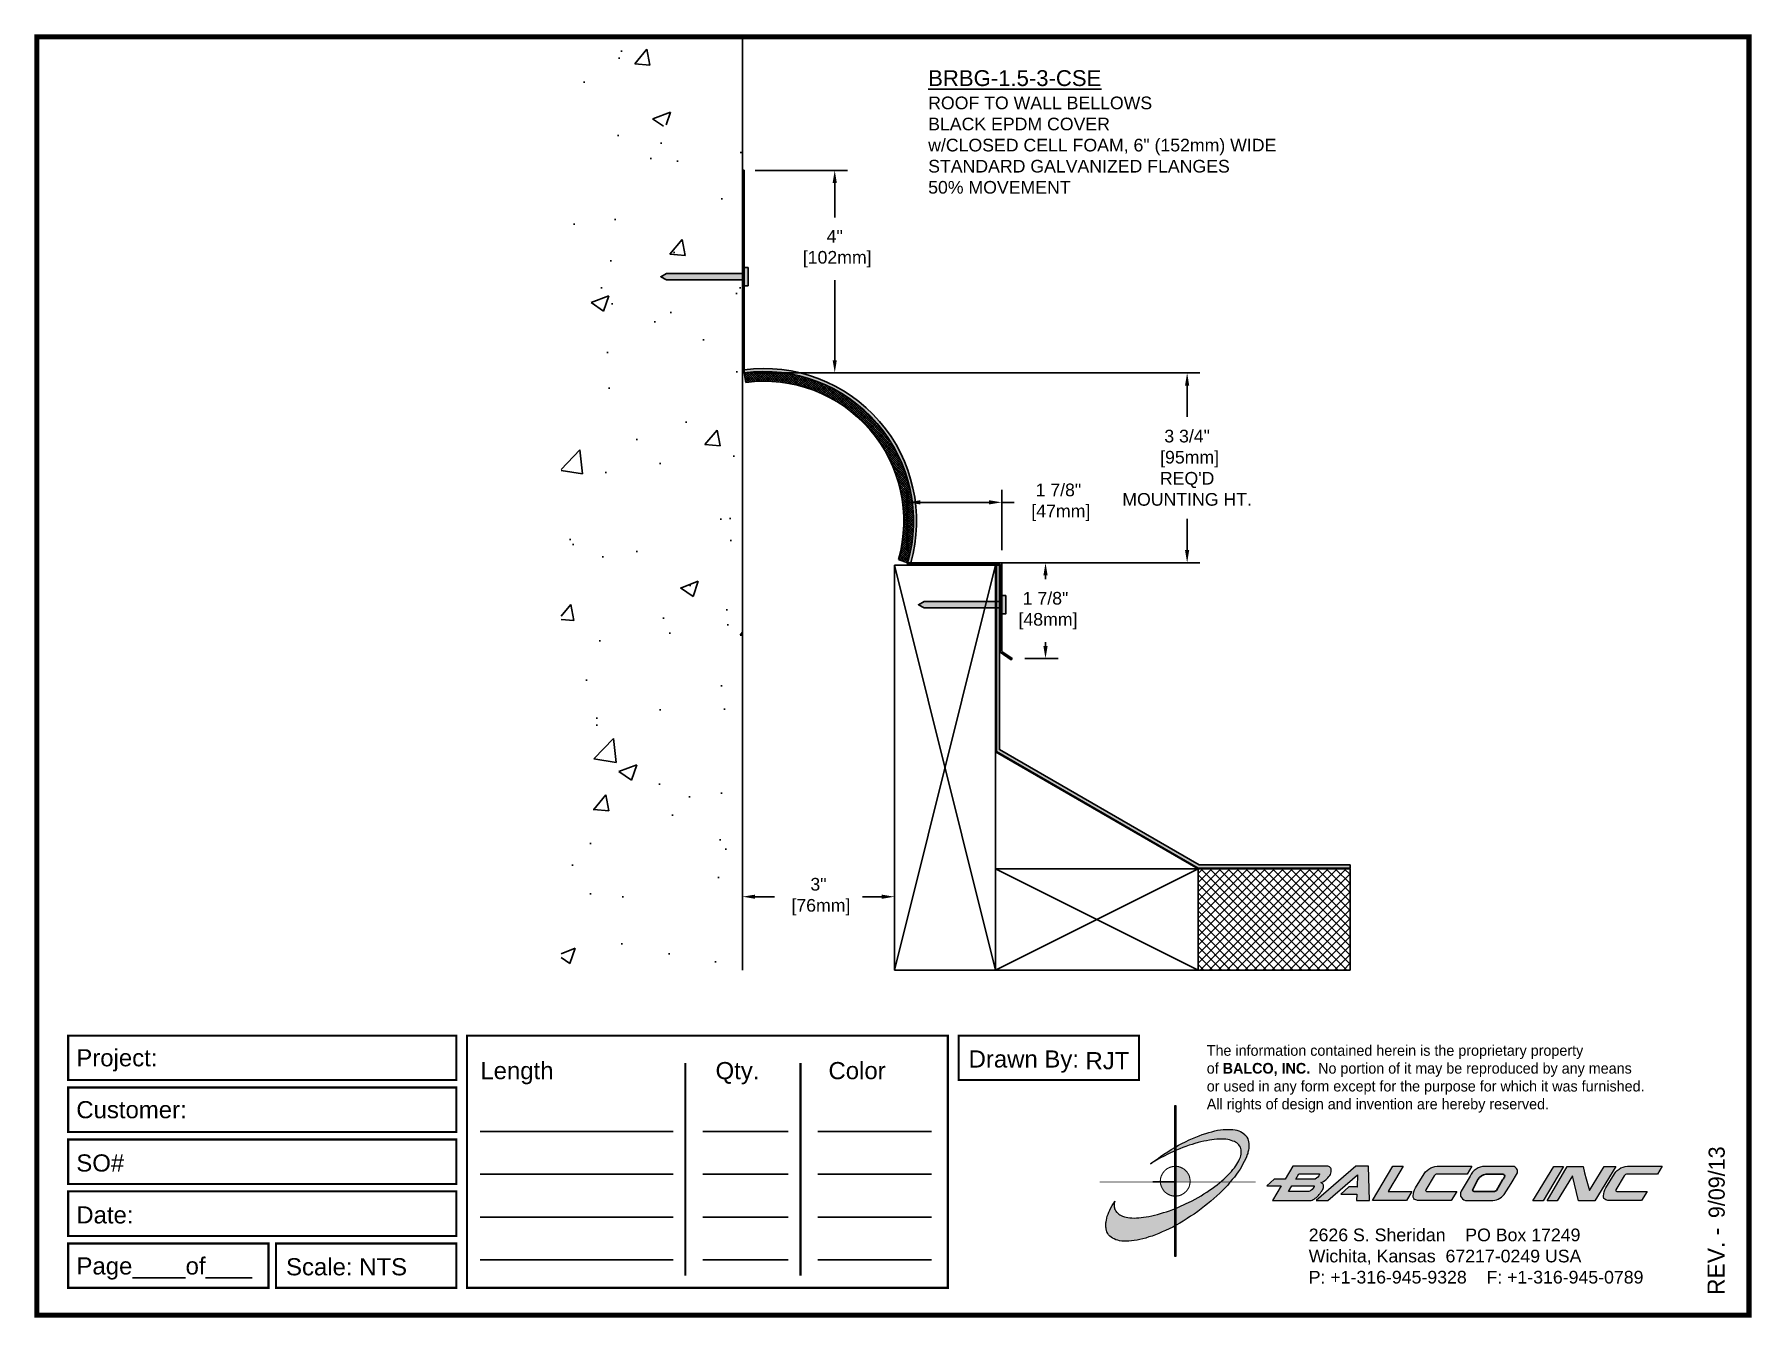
# Paper-space layout 'Layout1' of a CAD drawing. Header units: inches. Extents: x 0 to 10, y 0 to 7.5.
# The model-space entities are those that its viewports show. They can reach past a viewport. Long polylines and large blocks are cut down to what shows.
import ezdxf

# ---------------------------------------------------------------- set-up
doc = ezdxf.new("R2010")
doc.units = ezdxf.units.IN
doc.header["$MEASUREMENT"] = 0
for name, color, linetype in [('Anchors', 4, 'Continuous'), ('Border', 7, 'Continuous'), ('Conditions', 1, 'Continuous'), ('Dimensions', 3, 'Continuous'), ('Fillers', 2, 'Continuous'), ('Metals', 7, 'Continuous'), ('Text', 2, 'Continuous')]:
    doc.layers.add(name, color=color, linetype=linetype)
doc.styles.add('Arial', font='arial.ttf')
doc.styles.add('Copyright', font='ERASDEMI.TTF')
doc.dimstyles.new('Arial', dxfattribs={"dimtxt": 0.25, "dimasz": 0.25, "dimexe": 0.25, "dimexo": 0.25, "dimgap": 0.25, "dimtad": 0, "dimtih": 1, "dimtoh": 1, "dimdec": 4, "dimzin": 0, "dimdsep": 46, "dimlunit": 4, "dimtxsty": 'Arial', "dimcen": 0.09, "dimadec": 0, "dimazin": 0, "dimtfac": 1, "dimtdec": 4, "dimtofl": 0, "dimtmove": 0, "dimatfit": 3, "dimfxl": 0, "dimfrac": 2, "dimtolj": 1, "dimtzin": 0, "dimarcsym": 0})

# ---------------------------------------------------------------- blocks, each defined once
blk = doc.blocks.new('ACADlogo')
h = blk.add_hatch(color=256)
h.paths.add_polyline_path([(-3.346, 1.223), (-3.351, 1.223), (-3.351, 0.979), (-3.346, 0.982)])
h.paths.add_polyline_path([(-3.346, 0.961), (-3.351, 0.959), (-3.351, 0.868), (-3.346, 0.868)])
h.paths.add_polyline_path([(-3.346, 0.777), (-3.351, 0.777), (-3.351, 0.699), (-3.351, 0.695), (-3.35, 0.695), (-3.346, 0.695)])
h.paths.add_polyline_path([(-3.346, 0.864), (-3.346, 0.868), (-3.35, 0.868), (-3.351, 0.868), (-3.351, 0.777), (-3.346, 0.777), (-3.346, 0.778), (-3.348, 0.778)])
h.paths.add_polyline_path([(-3.346, 0.524), (-3.351, 0.521), (-3.351, 0.342), (-3.346, 0.342)])
h.paths.add_polyline_path([(-3.346, 0.695), (-3.351, 0.695), (-3.351, 0.621), (-3.346, 0.623)])
h.paths.add_polyline_path([(-3.346, 0.623), (-3.351, 0.621), (-3.351, 0.521), (-3.346, 0.524)])
h.paths.add_polyline_path([(-3.346, 0.982), (-3.351, 0.979), (-3.351, 0.959), (-3.346, 0.961)])
h = blk.add_hatch(color=175)
h.paths.add_polyline_path([(-3.518, 0.573), (-3.534, 0.571), (-3.548, 0.569), (-3.562, 0.567), (-3.576, 0.567), (-3.589, 0.566), (-3.602, 0.567), (-3.614, 0.568), (-3.625, 0.569), (-3.636, 0.572), (-3.646, 0.574), (-3.656, 0.577), (-3.664, 0.581), (-3.673, 0.585), (-3.679, 0.589), (-3.685, 0.595), (-3.688, 0.598), (-3.691, 0.6), (-3.695, 0.607), (-3.699, 0.614), (-3.703, 0.621), (-3.704, 0.626), (-3.705, 0.631), (-3.706, 0.637), (-3.706, 0.642), (-3.705, 0.648), (-3.705, 0.653), (-3.703, 0.659), (-3.702, 0.665), (-3.71, 0.652), (-3.717, 0.639), (-3.725, 0.626), (-3.731, 0.613), (-3.737, 0.601), (-3.741, 0.589), (-3.746, 0.577), (-3.749, 0.566), (-3.751, 0.555), (-3.753, 0.544), (-3.754, 0.538), (-3.754, 0.533), (-3.755, 0.523), (-3.754, 0.513), (-3.753, 0.508), (-3.752, 0.503), (-3.75, 0.494), (-3.748, 0.486), (-3.743, 0.477), (-3.74, 0.473), (-3.738, 0.469), (-3.734, 0.465), (-3.73, 0.461), (-3.723, 0.455), (-3.715, 0.449), (-3.706, 0.445), (-3.695, 0.44), (-3.685, 0.437), (-3.674, 0.434), (-3.661, 0.432), (-3.648, 0.431), (-3.634, 0.431), (-3.62, 0.431), (-3.604, 0.433), (-3.588, 0.435), (-3.572, 0.438), (-3.556, 0.441), (-3.538, 0.445), (-3.52, 0.449), (-3.503, 0.456), (-3.483, 0.461), (-3.464, 0.469), (-3.445, 0.477), (-3.426, 0.485), (-3.406, 0.494), (-3.385, 0.503), (-3.364, 0.514), (-3.351, 0.521), (-3.351, 0.621), (-3.364, 0.616), (-3.382, 0.609), (-3.4, 0.603), (-3.418, 0.598), (-3.436, 0.592), (-3.453, 0.587), (-3.47, 0.583), (-3.486, 0.579), (-3.503, 0.576)])
h.paths.add_polyline_path([(-3.215, 0.687), (-3.251, 0.667), (-3.289, 0.649), (-3.327, 0.631), (-3.345, 0.623), (-3.346, 0.623), (-3.346, 0.524), (-3.343, 0.525), (-3.323, 0.537), (-3.302, 0.549), (-3.28, 0.563), (-3.259, 0.577), (-3.238, 0.59), (-3.218, 0.605), (-3.198, 0.62), (-3.179, 0.635), (-3.16, 0.65), (-3.141, 0.665), (-3.123, 0.681), (-3.106, 0.696), (-3.089, 0.712), (-3.074, 0.727), (-3.058, 0.743), (-3.043, 0.759), (-3.03, 0.775), (-3.028, 0.777), (-3.085, 0.777), (-3.091, 0.772), (-3.105, 0.761), (-3.118, 0.75), (-3.134, 0.739), (-3.149, 0.729), (-3.165, 0.718), (-3.182, 0.707), (-3.198, 0.697)])
h.paths.add_polyline_path([(-2.921, 1.009), (-2.922, 1.015), (-2.924, 1.02), (-2.926, 1.029), (-2.931, 1.038), (-2.934, 1.043), (-2.936, 1.047), (-2.94, 1.05), (-2.943, 1.054), (-2.951, 1.06), (-2.959, 1.066), (-2.968, 1.071), (-2.978, 1.075), (-2.989, 1.079), (-3, 1.081), (-3.013, 1.083), (-3.026, 1.084), (-3.04, 1.084), (-3.054, 1.084), (-3.07, 1.083), (-3.085, 1.081), (-3.102, 1.079), (-3.118, 1.075), (-3.136, 1.07), (-3.153, 1.066), (-3.171, 1.06), (-3.191, 1.054), (-3.21, 1.047), (-3.229, 1.039), (-3.248, 1.031), (-3.268, 1.022), (-3.289, 1.012), (-3.31, 1.002), (-3.33, 0.991), (-3.346, 0.982), (-3.346, 0.961), (-3.342, 0.962), (-3.323, 0.971), (-3.305, 0.978), (-3.287, 0.984), (-3.268, 0.991), (-3.251, 0.996), (-3.234, 1.002), (-3.216, 1.007), (-3.199, 1.011), (-3.182, 1.015), (-3.167, 1.018), (-3.15, 1.021), (-3.136, 1.023), (-3.121, 1.025), (-3.107, 1.026), (-3.093, 1.026), (-3.079, 1.027), (-3.067, 1.026), (-3.054, 1.026), (-3.043, 1.025), (-3.032, 1.022), (-3.022, 1.02), (-3.013, 1.016), (-3.004, 1.013), (-2.997, 1.009), (-2.989, 1.005), (-2.983, 0.999), (-2.98, 0.996), (-2.978, 0.994), (-2.973, 0.987), (-2.969, 0.981), (-2.967, 0.973), (-2.965, 0.965), (-2.964, 0.957), (-2.964, 0.949), (-2.964, 0.944), (-2.965, 0.94), (-2.967, 0.93), (-2.969, 0.921), (-2.973, 0.911), (-2.978, 0.901), (-2.983, 0.891), (-2.989, 0.881), (-2.996, 0.871), (-3.004, 0.86), (-3.012, 0.849), (-3.021, 0.838), (-3.032, 0.827), (-3.042, 0.816), (-3.053, 0.805), (-3.065, 0.794), (-3.077, 0.783), (-3.085, 0.777), (-3.028, 0.777), (-3.016, 0.791), (-3.004, 0.806), (-2.992, 0.822), (-2.981, 0.837), (-2.971, 0.852), (-2.962, 0.866), (-2.954, 0.882), (-2.946, 0.896), (-2.939, 0.91), (-2.934, 0.924), (-2.929, 0.938), (-2.926, 0.944), (-2.925, 0.951), (-2.922, 0.963), (-2.92, 0.975), (-2.92, 0.982), (-2.919, 0.987), (-2.92, 0.999), (-2.92, 1.005)])
h.paths.add_polyline_path([(-3.372, 0.966), (-3.393, 0.953), (-3.415, 0.94), (-3.435, 0.925), (-3.455, 0.911), (-3.475, 0.897), (-3.494, 0.882), (-3.468, 0.898), (-3.439, 0.915), (-3.41, 0.93), (-3.396, 0.938), (-3.38, 0.945), (-3.351, 0.959), (-3.351, 0.979)])
h = blk.add_hatch(color=256)
h.paths.add_polyline_path([(-3.268, 0.814), (-3.27, 0.819), (-3.273, 0.824), (-3.276, 0.828), (-3.279, 0.833), (-3.282, 0.837), (-3.286, 0.841), (-3.29, 0.845), (-3.294, 0.849), (-3.298, 0.852), (-3.303, 0.855), (-3.308, 0.858), (-3.313, 0.86), (-3.318, 0.863), (-3.323, 0.864), (-3.328, 0.866), (-3.334, 0.867), (-3.339, 0.868), (-3.345, 0.868), (-3.346, 0.868), (-3.346, 0.777), (-3.335, 0.777), (-3.262, 0.777), (-3.262, 0.781), (-3.262, 0.787), (-3.263, 0.792), (-3.264, 0.798), (-3.265, 0.803), (-3.266, 0.808)])
h.paths.add_polyline_path([(-3.351, 0.777), (-3.436, 0.777), (-3.435, 0.773), (-3.435, 0.768), (-3.434, 0.762), (-3.432, 0.757), (-3.431, 0.752), (-3.428, 0.747), (-3.426, 0.742), (-3.423, 0.737), (-3.42, 0.732), (-3.417, 0.728), (-3.414, 0.723), (-3.41, 0.719), (-3.406, 0.716), (-3.401, 0.712), (-3.397, 0.709), (-3.392, 0.706), (-3.387, 0.704), (-3.382, 0.701), (-3.377, 0.699), (-3.372, 0.698), (-3.367, 0.696), (-3.361, 0.695), (-3.356, 0.695), (-3.351, 0.695)])
h.paths.add_polyline_path([(-3.346, 0.868), (-3.35, 0.868), (-3.351, 0.868), (-3.351, 0.777), (-3.346, 0.777)])
h = blk.add_hatch(color=256)
h.paths.add_polyline_path([(-2.438, 0.844, 0.412988), (-2.461, 0.869), (-2.663, 0.869), (-2.707, 0.794), (-2.771, 0.794), (-2.815, 0.755), (-2.73, 0.755), (-2.781, 0.668), (-2.563, 0.668, 0.107996), (-2.538, 0.677, 0.108939), (-2.494, 0.724, 0.080345), (-2.483, 0.745, 0.419497), (-2.499, 0.773, 0.149928), (-2.447, 0.815, 0.134283)])
h.paths.add_polyline_path([(-2.507, 0.821, -0.209012), (-2.532, 0.794), (-2.538, 0.794), (-2.646, 0.794), (-2.627, 0.825), (-2.51, 0.825, -0.56619)], flags=16)
h.paths.add_polyline_path([(-2.538, 0.75, -0.241309), (-2.569, 0.722), (-2.688, 0.722), (-2.669, 0.755), (-2.541, 0.755, -0.56619)], flags=16)
for points in [[(-2.285, 0.819), (-2.287, 0.748), (-2.335, 0.748), (-2.383, 0.705), (-2.29, 0.705), (-2.292, 0.668), (-2.215, 0.668), (-2.221, 0.869), (-2.295, 0.869), (-2.527, 0.668), (-2.458, 0.668)], [(-2.018, 0.869), (-2.079, 0.869), (-2.198, 0.668), (-2, 0.668), (-1.968, 0.722), (-2.107, 0.722), (-2.085, 0.759), (-2.064, 0.794)], [(-1.617, 0.869), (-1.807, 0.869, 0.270182), (-1.896, 0.825), (-1.946, 0.742, 0.109019), (-1.961, 0.695, 0.340665), (-1.945, 0.672, 0.129907), (-1.923, 0.668), (-1.738, 0.668), (-1.706, 0.722), (-1.878, 0.722), (-1.882, 0.722, -0.601242), (-1.887, 0.731), (-1.838, 0.813, -0.253048), (-1.821, 0.823), (-1.645, 0.823)], [(-1.083, 0.867), (-1.14, 0.867), (-1.261, 0.667), (-1.26, 0.667), (-1.202, 0.667)], [(-0.96, 0.83), (-0.969, 0.867), (-1.061, 0.867), (-1.179, 0.667), (-1.12, 0.667), (-1.031, 0.812), (-0.995, 0.667), (-0.9, 0.667), (-0.778, 0.867), (-0.846, 0.867), (-0.931, 0.727), (-0.951, 0.795)], [(-0.507, 0.869), (-0.697, 0.869, 0.270182), (-0.786, 0.825), (-0.836, 0.742, 0.109019), (-0.85, 0.695, 0.340665), (-0.835, 0.672, 0.129907), (-0.812, 0.668), (-0.628, 0.668), (-0.595, 0.722), (-0.768, 0.722), (-0.772, 0.722, -0.601242), (-0.777, 0.731), (-0.728, 0.813, -0.253048), (-0.71, 0.823), (-0.534, 0.823)], [(-3.346, 0.623), (-3.351, 0.621), (-3.351, 0.521), (-3.346, 0.524)]]:
    blk.add_hatch(color=256).paths.add_polyline_path(points)
h = blk.add_hatch(color=256)
h.paths.add_polyline_path([(-1.377, 0.868), (-1.383, 0.868), (-1.383, 0.868), (-1.44, 0.868), (-1.492, 0.868), (-1.541, 0.868, 0.297712), (-1.628, 0.811), (-1.68, 0.723, 0.585116), (-1.646, 0.668), (-1.506, 0.668, 0.210586), (-1.429, 0.703), (-1.415, 0.726), (-1.389, 0.769), (-1.352, 0.831, 0.4352)])
h.paths.add_polyline_path([(-1.437, 0.823, -0.603783), (-1.428, 0.805), (-1.431, 0.801), (-1.434, 0.796), (-1.438, 0.789), (-1.474, 0.728, -0.229001), (-1.489, 0.722), (-1.494, 0.722), (-1.501, 0.722), (-1.597, 0.722), (-1.604, 0.722, -0.492401), (-1.613, 0.734), (-1.601, 0.757), (-1.591, 0.775), (-1.582, 0.791, -0.238368), (-1.535, 0.823)], flags=16)
for q in [(-3.48, 0.777), (-3.351, 0.642)]:
    blk.add_line((-3.351, 0.777), q)
at = {"color": 7, "lineweight": 0}
for points in [[(-3.351, 1.223), (-3.346, 1.223), (-3.346, 0.342), (-3.351, 0.342), (-3.351, 1.223)], [(-2.292, 0.668), (-2.215, 0.668), (-2.221, 0.869), (-2.295, 0.869), (-2.527, 0.668), (-2.458, 0.668), (-2.285, 0.819), (-2.287, 0.748), (-2.286, 0.748), (-2.335, 0.748), (-2.383, 0.705), (-2.29, 0.705), (-2.292, 0.668), (-2.292, 0.668)], [(-2.198, 0.668), (-2.079, 0.869), (-2.018, 0.869), (-2.064, 0.794), (-2.085, 0.759), (-2.107, 0.722), (-1.968, 0.722), (-2, 0.668), (-2.198, 0.668), (-2.198, 0.668)], [(-1.383, 0.868), (-1.383, 0.868)], [(-1.261, 0.667), (-1.14, 0.867), (-1.083, 0.867), (-1.202, 0.667), (-1.26, 0.667), (-1.261, 0.667), (-1.261, 0.667)], [(-0.9, 0.667), (-0.995, 0.667), (-1.031, 0.812), (-1.12, 0.667), (-1.179, 0.667), (-1.061, 0.867), (-0.969, 0.867), (-0.96, 0.83), (-0.951, 0.795), (-0.931, 0.727), (-0.846, 0.867), (-0.778, 0.867), (-0.9, 0.667), (-0.9, 0.667)]]:
    blk.add_lwpolyline(points, dxfattribs=at)
at = {"color": 175, "lineweight": 0}
blk.add_lwpolyline([(-2.926, 1.029), (-2.924, 1.02), (-2.922, 1.015), (-2.921, 1.009), (-2.92, 1.005), (-2.92, 0.999), (-2.919, 0.987), (-2.92, 0.982), (-2.92, 0.975), (-2.922, 0.963), (-2.925, 0.951), (-2.926, 0.944), (-2.929, 0.938), (-2.934, 0.924), (-2.939, 0.91), (-2.946, 0.896), (-2.954, 0.882), (-2.962, 0.866), (-2.971, 0.852), (-2.981, 0.837), (-2.992, 0.822), (-3.004, 0.806), (-3.016, 0.791), (-3.03, 0.775), (-3.043, 0.759), (-3.058, 0.743), (-3.074, 0.727), (-3.089, 0.712), (-3.106, 0.696), (-3.123, 0.681), (-3.141, 0.665), (-3.16, 0.65), (-3.179, 0.635), (-3.198, 0.62), (-3.218, 0.605), (-3.238, 0.59), (-3.259, 0.577), (-3.28, 0.563), (-3.302, 0.549), (-3.323, 0.537), (-3.343, 0.525), (-3.364, 0.514), (-3.385, 0.503), (-3.406, 0.494), (-3.426, 0.485), (-3.445, 0.477), (-3.464, 0.469), (-3.483, 0.461), (-3.503, 0.456), (-3.52, 0.449), (-3.538, 0.445), (-3.556, 0.441), (-3.572, 0.438), (-3.588, 0.435), (-3.604, 0.433), (-3.62, 0.431), (-3.634, 0.431), (-3.648, 0.431), (-3.661, 0.432), (-3.674, 0.434), (-3.685, 0.437), (-3.695, 0.44), (-3.706, 0.445), (-3.715, 0.449), (-3.723, 0.455), (-3.73, 0.461), (-3.734, 0.465), (-3.738, 0.469), (-3.74, 0.473), (-3.743, 0.477), (-3.748, 0.486), (-3.75, 0.494), (-3.752, 0.503), (-3.753, 0.508), (-3.754, 0.513), (-3.755, 0.523), (-3.754, 0.533), (-3.754, 0.538), (-3.753, 0.544), (-3.751, 0.555), (-3.749, 0.566), (-3.746, 0.577), (-3.741, 0.589), (-3.737, 0.601), (-3.731, 0.613), (-3.725, 0.626), (-3.717, 0.639), (-3.71, 0.652), (-3.702, 0.665), (-3.703, 0.659), (-3.705, 0.653), (-3.705, 0.648), (-3.706, 0.642), (-3.706, 0.637), (-3.705, 0.631), (-3.704, 0.626), (-3.703, 0.621), (-3.699, 0.614), (-3.695, 0.607), (-3.691, 0.6), (-3.688, 0.598), (-3.685, 0.595), (-3.679, 0.589), (-3.673, 0.585), (-3.664, 0.581), (-3.656, 0.577), (-3.646, 0.574), (-3.636, 0.572), (-3.625, 0.569), (-3.614, 0.568), (-3.602, 0.567), (-3.589, 0.566), (-3.576, 0.567), (-3.562, 0.567), (-3.548, 0.569), (-3.534, 0.571), (-3.518, 0.573), (-3.503, 0.576), (-3.486, 0.579), (-3.47, 0.583), (-3.453, 0.587), (-3.436, 0.592), (-3.418, 0.598), (-3.4, 0.603), (-3.382, 0.609), (-3.364, 0.616), (-3.345, 0.623), (-3.327, 0.631), (-3.289, 0.649), (-3.251, 0.667), (-3.215, 0.687), (-3.198, 0.697), (-3.182, 0.707), (-3.165, 0.718), (-3.149, 0.729), (-3.134, 0.739), (-3.118, 0.75), (-3.105, 0.761), (-3.091, 0.772), (-3.077, 0.783), (-3.065, 0.794), (-3.053, 0.805), (-3.042, 0.816), (-3.032, 0.827), (-3.021, 0.838), (-3.012, 0.849), (-3.004, 0.86), (-2.996, 0.871), (-2.989, 0.881), (-2.983, 0.891), (-2.978, 0.901), (-2.973, 0.911), (-2.969, 0.921), (-2.967, 0.93), (-2.965, 0.94), (-2.964, 0.944), (-2.964, 0.949), (-2.964, 0.957), (-2.965, 0.965), (-2.967, 0.973), (-2.969, 0.981), (-2.973, 0.987), (-2.978, 0.994), (-2.98, 0.996), (-2.983, 0.999), (-2.989, 1.005), (-2.997, 1.009), (-3.004, 1.013), (-3.013, 1.016), (-3.022, 1.02), (-3.032, 1.022), (-3.043, 1.025), (-3.054, 1.026), (-3.067, 1.026), (-3.079, 1.027), (-3.093, 1.026), (-3.107, 1.026), (-3.121, 1.025), (-3.136, 1.023), (-3.15, 1.021), (-3.167, 1.018), (-3.182, 1.015), (-3.199, 1.011), (-3.216, 1.007), (-3.234, 1.002), (-3.251, 0.996), (-3.268, 0.991), (-3.287, 0.984), (-3.305, 0.978), (-3.323, 0.971), (-3.342, 0.962), (-3.38, 0.945), (-3.396, 0.938), (-3.41, 0.93), (-3.439, 0.915), (-3.468, 0.898), (-3.494, 0.882), (-3.475, 0.897), (-3.455, 0.911), (-3.435, 0.925), (-3.415, 0.94), (-3.393, 0.953), (-3.372, 0.966), (-3.351, 0.979), (-3.33, 0.991), (-3.31, 1.002), (-3.289, 1.012), (-3.268, 1.022), (-3.248, 1.031), (-3.229, 1.039), (-3.21, 1.047), (-3.191, 1.054), (-3.171, 1.06), (-3.153, 1.066), (-3.136, 1.07), (-3.118, 1.075), (-3.102, 1.079), (-3.085, 1.081), (-3.07, 1.083), (-3.054, 1.084), (-3.04, 1.084), (-3.026, 1.084), (-3.013, 1.083), (-3, 1.081), (-2.989, 1.079), (-2.978, 1.075), (-2.968, 1.071), (-2.959, 1.066), (-2.951, 1.06), (-2.943, 1.054), (-2.94, 1.05), (-2.936, 1.047), (-2.934, 1.043), (-2.931, 1.038), (-2.926, 1.029), (-2.926, 1.029)], dxfattribs=at)
at = {"color": 7, "lineweight": 0, "const_width": 0.0064}
blk.add_lwpolyline([(-3.262, 0.781), (-3.262, 0.787), (-3.263, 0.792), (-3.264, 0.798), (-3.265, 0.803), (-3.266, 0.808), (-3.268, 0.814), (-3.27, 0.819), (-3.273, 0.824), (-3.276, 0.828), (-3.279, 0.833), (-3.282, 0.837), (-3.286, 0.841), (-3.29, 0.845), (-3.294, 0.849), (-3.298, 0.852), (-3.303, 0.855), (-3.308, 0.858), (-3.313, 0.86), (-3.318, 0.863), (-3.323, 0.864), (-3.328, 0.866), (-3.334, 0.867), (-3.339, 0.868), (-3.345, 0.868), (-3.35, 0.868), (-3.356, 0.868), (-3.361, 0.867), (-3.367, 0.866), (-3.372, 0.865), (-3.377, 0.863), (-3.382, 0.862), (-3.387, 0.859), (-3.392, 0.857), (-3.397, 0.854), (-3.401, 0.851), (-3.406, 0.847), (-3.41, 0.843), (-3.414, 0.839), (-3.417, 0.835), (-3.42, 0.831), (-3.423, 0.826), (-3.426, 0.821), (-3.428, 0.816), (-3.431, 0.811), (-3.432, 0.806), (-3.434, 0.801), (-3.435, 0.795), (-3.435, 0.79), (-3.436, 0.784), (-3.436, 0.779), (-3.435, 0.773), (-3.435, 0.768), (-3.434, 0.762), (-3.432, 0.757), (-3.431, 0.752), (-3.428, 0.747), (-3.426, 0.742), (-3.423, 0.737), (-3.42, 0.732), (-3.417, 0.728), (-3.414, 0.723), (-3.41, 0.719), (-3.406, 0.716), (-3.401, 0.712), (-3.397, 0.709), (-3.392, 0.706), (-3.387, 0.704), (-3.382, 0.701), (-3.377, 0.699), (-3.372, 0.698), (-3.367, 0.696), (-3.361, 0.695), (-3.356, 0.695), (-3.35, 0.695), (-3.345, 0.695), (-3.339, 0.695), (-3.334, 0.696), (-3.328, 0.697), (-3.323, 0.698), (-3.318, 0.7), (-3.313, 0.702), (-3.308, 0.705), (-3.303, 0.708), (-3.298, 0.711), (-3.294, 0.714), (-3.29, 0.718), (-3.286, 0.721), (-3.282, 0.726), (-3.279, 0.73), (-3.276, 0.734), (-3.273, 0.739), (-3.27, 0.744), (-3.268, 0.749), (-3.266, 0.754), (-3.265, 0.76), (-3.264, 0.765), (-3.263, 0.77), (-3.262, 0.776), (-3.262, 0.781)], dxfattribs=at)
at = {"color": 7, "lineweight": 0}
for points in [[(-2.447, 0.815, 0.130368), (-2.438, 0.843, 0.448367), (-2.463, 0.869), (-2.663, 0.869), (-2.707, 0.794), (-2.771, 0.794), (-2.815, 0.755), (-2.73, 0.755), (-2.781, 0.668), (-2.563, 0.668, 0.107996), (-2.538, 0.677, 0.108939), (-2.494, 0.724, 0.077395), (-2.484, 0.744, 0.430878), (-2.499, 0.773, 0.149928)], [(-2.507, 0.821, -0.209012), (-2.532, 0.794), (-2.538, 0.794), (-2.646, 0.794), (-2.627, 0.825), (-2.512, 0.825), (-2.509, 0.825, -0.531288)], [(-1.838, 0.813), (-1.887, 0.731, 0.587385), (-1.882, 0.722), (-1.878, 0.722), (-1.706, 0.722), (-1.738, 0.668), (-1.923, 0.668, -0.129907), (-1.945, 0.672, -0.349839), (-1.961, 0.696, -0.107341), (-1.946, 0.742), (-1.896, 0.825, -0.270182), (-1.807, 0.869), (-1.617, 0.869), (-1.645, 0.823), (-1.821, 0.823, 0.252436)], [(-1.68, 0.723, 0.585116), (-1.646, 0.668), (-1.506, 0.668, 0.210586), (-1.429, 0.703), (-1.415, 0.726), (-1.389, 0.769), (-1.352, 0.831, 0.4352), (-1.377, 0.868), (-1.383, 0.868), (-1.383, 0.868), (-1.44, 0.868), (-1.492, 0.868), (-1.541, 0.868, 0.297712), (-1.628, 0.811)], [(-0.728, 0.813), (-0.777, 0.731, 0.587385), (-0.772, 0.722), (-0.768, 0.722), (-0.595, 0.722), (-0.628, 0.668), (-0.812, 0.668, -0.129907), (-0.835, 0.672, -0.349839), (-0.85, 0.696, -0.107341), (-0.836, 0.742), (-0.786, 0.825, -0.270182), (-0.697, 0.869), (-0.507, 0.869), (-0.534, 0.823), (-0.71, 0.823, 0.252436)], [(-2.569, 0.722), (-2.688, 0.722), (-2.669, 0.755), (-2.543, 0.755), (-2.54, 0.755, -0.531288), (-2.538, 0.75, -0.241309)]]:
    blk.add_lwpolyline(points, format="xyb", close=True, dxfattribs=at)
blk.add_lwpolyline([(-1.437, 0.823), (-1.535, 0.823, 0.238368), (-1.582, 0.791), (-1.591, 0.775), (-1.601, 0.757), (-1.613, 0.734, 0.490298), (-1.604, 0.722), (-1.597, 0.722), (-1.501, 0.722), (-1.494, 0.722), (-1.489, 0.722, 0.229001), (-1.474, 0.728), (-1.438, 0.789), (-1.434, 0.796), (-1.431, 0.801), (-1.428, 0.805, 0.603783)], format="xyb", close=True)
blk.add_lwpolyline([(-2.879, 0.777, 0.00455, 0.00455, 0), (-3.791, 0.777, 0.00183, 0.00183, 0), (-3.791, 0.777, 0.00183, 0.00183, 0)], format="xyseb", dxfattribs=at)
blk = doc.blocks.new('Quantity Data')
at = {"layer": 'Border', "color": 253}
for p, q in [((2.755, 1.254), (3.881, 1.254)), ((4.054, 1.254), (4.553, 1.254)), ((4.725, 1.254), (5.389, 1.254)), ((2.755, 1.004), (3.881, 1.004)), ((4.054, 1.004), (4.553, 1.004)), ((4.725, 1.004), (5.389, 1.004)), ((2.755, 0.754), (3.881, 0.754)), ((4.054, 0.754), (4.553, 0.754)), ((4.725, 0.754), (5.389, 0.754)), ((2.755, 0.504), (3.881, 0.504)), ((4.054, 0.504), (4.553, 0.504)), ((4.725, 0.504), (5.389, 0.504))]:
    blk.add_line(p, q, dxfattribs=at)
at = {"layer": 'Border', "const_width": 0.0125}
blk.add_lwpolyline([(5.485, 0.341), (2.678, 0.341), (2.678, 1.813), (5.485, 1.813)], close=True, dxfattribs=at)
for points in [[(3.953, 1.653), (3.953, 0.412)], [(4.625, 1.653), (4.625, 0.412)]]:
    blk.add_lwpolyline(points, dxfattribs=at)
at = {"layer": 'Border', "style": 'Arial'}
for s, p in [('Length', (2.756, 1.559)), ('Qty.', (4.129, 1.559)), ('Color', (4.788, 1.559))]:
    blk.add_text(s, height=0.1, dxfattribs=at).set_placement(p)
blk = doc.blocks.new('Drawn By')
at = {"layer": 'Border', "const_width": 0.0125}
blk.add_lwpolyline([(5.38, 1.813), (6.432, 1.813), (6.432, 1.554), (5.38, 1.554)], close=True, dxfattribs=at)
at = {"layer": 'Border', "style": 'Arial'}
blk.add_text('Drawn By: ', height=0.1, dxfattribs=at).set_placement((5.438, 1.627))
blk.add_attdef('XXX', (6.12, 1.617), '', height=0.1, dxfattribs=at)
blk = doc.blocks.new('Project Info')
at = {"layer": 'Border', "const_width": 0.0125}
for points in [[(0.182, 1.813), (2.448, 1.813), (2.448, 1.554), (0.182, 1.554)], [(0.182, 1.51), (2.448, 1.51), (2.448, 1.251), (0.182, 1.251)], [(0.182, 1.207), (2.448, 1.207), (2.448, 0.947), (0.182, 0.947)], [(0.182, 0.904), (2.448, 0.904), (2.448, 0.644), (0.182, 0.644)], [(0.182, 0.6), (1.352, 0.6), (1.352, 0.341), (0.182, 0.341)], [(1.396, 0.6), (2.448, 0.6), (2.448, 0.341), (1.396, 0.341)]]:
    blk.add_lwpolyline(points, close=True, dxfattribs=at)
at = {"layer": 'Border', "style": 'Arial'}
for s, p in [('Project:', (0.23, 1.634)), ('Customer:', (0.23, 1.331)), ('SO#', (0.23, 1.02)), ('Date:', (0.23, 0.717)), ('Page%%u        %%uof%%u       ', (0.231, 0.419)), ('Scale: NTS', (1.454, 0.414))]:
    blk.add_text(s, height=0.1, dxfattribs=at).set_placement(p)
blk = doc.blocks.new('REV')
at = {"style": 'Copyright'}
blk.add_text('REV. -', height=0.1, rotation=90, dxfattribs=at).set_placement((-0.142, 0.117))
at = {"style": 'Copyright', "flags": 4}
blk.add_attdef('REVISIONDATE', (-0.142, 0.566), '', height=0.0938, rotation=90, dxfattribs=at)
blk = doc.blocks.new('*X3')
at = {"color": 0}
for p, q in [((23.967, -46.92), (25.829, -45.059)), ((23.967, -46.744), (25.652, -45.059)), ((23.967, -46.567), (25.475, -45.059)), ((23.967, -46.39), (25.298, -45.059)), ((23.967, -46.213), (25.122, -45.059)), ((23.967, -46.037), (24.945, -45.059)), ((23.967, -45.86), (24.768, -45.059)), ((23.967, -45.683), (24.591, -45.059)), ((23.967, -45.506), (24.414, -45.059)), ((23.967, -45.329), (24.238, -45.059)), ((23.967, -45.153), (24.061, -45.059)), ((24.005, -47.059), (26.005, -45.059)), ((26.022, -47.059), (24.022, -45.059)), ((24.182, -47.059), (26.182, -45.059)), ((26.199, -47.059), (24.199, -45.059)), ((24.359, -47.059), (26.359, -45.059)), ((26.376, -47.059), (24.376, -45.059)), ((24.536, -47.059), (26.536, -45.059)), ((26.553, -47.059), (24.553, -45.059)), ((24.713, -47.059), (26.713, -45.059)), ((26.73, -47.059), (24.73, -45.059)), ((24.889, -47.059), (26.889, -45.059)), ((26.906, -47.059), (24.906, -45.059)), ((26.967, -46.943), (25.083, -45.059)), ((26.967, -46.766), (25.26, -45.059)), ((26.967, -46.589), (25.437, -45.059)), ((26.967, -46.412), (25.613, -45.059)), ((26.967, -46.236), (25.79, -45.059)), ((26.967, -46.059), (25.967, -45.059)), ((26.967, -45.882), (26.144, -45.059)), ((26.967, -45.705), (26.32, -45.059)), ((26.967, -45.529), (26.497, -45.059)), ((26.967, -45.352), (26.674, -45.059)), ((26.967, -45.175), (26.851, -45.059)), ((25.846, -47.059), (23.967, -45.18)), ((25.669, -47.059), (23.967, -45.357)), ((25.066, -47.059), (26.967, -45.158)), ((25.243, -47.059), (26.967, -45.335)), ((25.492, -47.059), (23.967, -45.534)), ((25.315, -47.059), (23.967, -45.711)), ((25.42, -47.059), (26.967, -45.511)), ((25.596, -47.059), (26.967, -45.688)), ((25.139, -47.059), (23.967, -45.887)), ((24.962, -47.059), (23.967, -46.064)), ((25.773, -47.059), (26.967, -45.865)), ((25.95, -47.059), (26.967, -46.042)), ((24.785, -47.059), (23.967, -46.241)), ((24.608, -47.059), (23.967, -46.418)), ((26.127, -47.059), (26.967, -46.219)), ((26.304, -47.059), (26.967, -46.395)), ((24.431, -47.059), (23.967, -46.594)), ((24.255, -47.059), (23.967, -46.771)), ((26.48, -47.059), (26.967, -46.572)), ((26.657, -47.059), (26.967, -46.749)), ((24.078, -47.059), (23.967, -46.948)), ((26.834, -47.059), (26.967, -46.926))]:
    blk.add_line(p, q, dxfattribs=at)
blk = doc.blocks.new('HATCHBLOCK')
blk.add_lwpolyline([(0, 2), (3, 2), (3, 0), (0, 0)], close=True)
blk.add_blockref('*X3', (-23.967, 47.059))
blk = doc.blocks.new('2X8')
for p, q in [((-2, 8), (0, 8)), ((-2, 8), (-2, 6)), ((-2, 8), (0, 0)), ((-2, 6), (-2, 8)), ((0, 8), (0, 0)), ((-2, 0), (-2, 6)), ((0, 0), (-2, 0))]:
    blk.add_line(p, q)
blk.add_lwpolyline([(0, 8), (-2, 0)])
blk = doc.blocks.new('2X4')
for p, q in [((0, 2), (4, 0)), ((0, 0), (4, 2)), ((0, 2), (4, 2)), ((0, 0), (0, 2)), ((4, 2), (4, 0)), ((4, 0), (0, 0))]:
    blk.add_line(p, q)
blk = doc.blocks.new('TRIANGLE')
blk.add_lwpolyline([(0, 2.309), (0, 0), (4, 0), (0, 2.309)])
blk = doc.blocks.new('*D5')
at = {"layer": 'Defpoints', "color": 0}
for p in [(5.942, -1.719), (2.942, -3.168), (5.942, -3.168)]:
    blk.add_point(p, dxfattribs=at)
at = {"layer": 'Dimensions', "color": 0, "lineweight": -2}
for p, q in [((2.942, -2.918), (2.942, -1.469)), ((5.942, -2.918), (5.942, -1.469)), ((3.192, -1.719), (3.573, -1.719)), ((5.692, -1.719), (5.312, -1.719))]:
    blk.add_line(p, q, dxfattribs=at)
at = {"layer": 'Dimensions', "color": 0}
for points in [[(3.192, -1.678), (3.192, -1.761), (2.942, -1.719)], [(5.692, -1.678), (5.692, -1.761), (5.942, -1.719)]]:
    blk.add_solid(points, dxfattribs=at)
at = {"layer": 'Dimensions', "color": 0, "insert": (4.442, -1.719), "char_height": 0.25, "attachment_point": 5, "style": 'Arial'}
blk.add_mtext('\\A1;3"\\P [76mm]', dxfattribs=at)
blk = doc.blocks.new('NAIL2001')
blk.add_hatch(color=256).paths.add_polyline_path([(1.823, 6.257), (1.823, 6.375), (1.743, 6.375), (1.743, 6.015), (1.823, 6.015), (1.823, 6.132), (3.356, 6.132), (3.468, 6.195), (3.356, 6.257)])
blk.add_lwpolyline([(1.823, 6.132), (3.356, 6.132), (3.468, 6.195), (3.356, 6.257), (1.823, 6.257), (1.823, 6.375), (1.743, 6.375), (1.743, 6.015), (1.823, 6.015)], close=True)
blk = doc.blocks.new('*D7')
at = {"layer": 'Defpoints', "color": 0}
for p in [(8.061, 6.07), (6.204, 4.876), (8.061, 4.876)]:
    blk.add_point(p, dxfattribs=at)
at = {"layer": 'Dimensions', "color": 0, "lineweight": -2}
for p, q in [((6.204, 5.126), (6.204, 6.32)), ((8.061, 5.126), (8.061, 6.32)), ((6.454, 6.07), (7.811, 6.07)), ((8.061, 6.07), (8.311, 6.07))]:
    blk.add_line(p, q, dxfattribs=at)
at = {"layer": 'Dimensions', "color": 0}
for points in [[(6.454, 6.112), (6.454, 6.029), (6.204, 6.07)], [(7.811, 6.112), (7.811, 6.029), (8.061, 6.07)]]:
    blk.add_solid(points, dxfattribs=at)
at = {"layer": 'Dimensions', "color": 0, "insert": (9.181, 6.07), "char_height": 0.25, "attachment_point": 5, "style": 'Arial'}
blk.add_mtext('\\A1;1 7/8"\\P [47mm]', dxfattribs=at)
blk = doc.blocks.new('*D8')
at = {"layer": 'Defpoints', "color": 0}
for p in [(8.061, 4.876), (8.266, 2.984), (8.927, 2.984)]:
    blk.add_point(p, dxfattribs=at)
at = {"layer": 'Dimensions', "color": 0, "lineweight": -2}
for p, q in [((8.311, 4.876), (9.177, 4.876)), ((8.927, 4.626), (8.927, 4.551)), ((8.927, 3.234), (8.927, 3.309)), ((8.516, 2.984), (9.177, 2.984))]:
    blk.add_line(p, q, dxfattribs=at)
at = {"layer": 'Dimensions', "color": 0}
for points in [[(8.885, 4.626), (8.969, 4.626), (8.927, 4.876)], [(8.885, 3.234), (8.969, 3.234), (8.927, 2.984)]]:
    blk.add_solid(points, dxfattribs=at)
at = {"layer": 'Dimensions', "color": 0, "insert": (8.927, 3.93), "char_height": 0.25, "attachment_point": 5, "style": 'Arial'}
blk.add_mtext('\\A1;1 7/8"\\P [48mm]', dxfattribs=at)
blk = doc.blocks.new('*D9')
at = {"layer": 'Defpoints', "color": 0}
for p in [(2.942, 12.628), (2.942, 8.628), (4.764, 8.628)]:
    blk.add_point(p, dxfattribs=at)
at = {"layer": 'Dimensions', "color": 0, "lineweight": -2}
for p, q in [((3.192, 12.628), (5.014, 12.628)), ((4.764, 12.378), (4.764, 11.699)), ((4.764, 8.878), (4.764, 10.462)), ((3.192, 8.628), (5.014, 8.628))]:
    blk.add_line(p, q, dxfattribs=at)
at = {"layer": 'Dimensions', "color": 0}
for points in [[(4.722, 12.378), (4.805, 12.378), (4.764, 12.628)], [(4.722, 8.878), (4.805, 8.878), (4.764, 8.628)]]:
    blk.add_solid(points, dxfattribs=at)
at = {"layer": 'Dimensions', "color": 0, "insert": (4.764, 11.081), "char_height": 0.25, "attachment_point": 5, "style": 'Arial'}
blk.add_mtext('\\A1;4"\\P [102mm]', dxfattribs=at)
blk = doc.blocks.new('*D10')
at = {"layer": 'Defpoints', "color": 0}
for p in [(2.972, 8.628), (6.204, 4.876), (11.724, 4.876)]:
    blk.add_point(p, dxfattribs=at)
at = {"layer": 'Dimensions', "color": 0, "lineweight": -2}
for p, q in [((3.222, 8.628), (11.974, 8.628)), ((11.724, 8.378), (11.724, 7.761)), ((11.724, 5.126), (11.724, 5.743)), ((6.454, 4.876), (11.974, 4.876))]:
    blk.add_line(p, q, dxfattribs=at)
at = {"layer": 'Dimensions', "color": 0}
for points in [[(11.682, 8.378), (11.765, 8.378), (11.724, 8.628)], [(11.682, 5.126), (11.765, 5.126), (11.724, 4.876)]]:
    blk.add_solid(points, dxfattribs=at)
at = {"layer": 'Dimensions', "color": 0, "insert": (11.724, 6.752), "char_height": 0.25, "attachment_point": 5, "style": 'Arial'}
blk.add_mtext('\\A1;3 3/4"\\P [95mm]\\PREQ\'D\\PMOUNTING HT.', dxfattribs=at)

msp = doc.modelspace()

# ---------------------------------------------------------------- hatches: boundary and pattern name
at = {"layer": 'Conditions'}
h = msp.add_hatch(dxfattribs=at)
h.set_pattern_fill('AR-CONC', color=256, scale=0.5, style=0)
h.paths.add_polyline_path([(-0.63996, -3.16769), (2.94235, -3.16769), (2.94235, 13.40452), (1.4398, 13.40452), (1.32785, 13.46702), (1.4398, 13.52952), (2.94235, 13.52952), (2.94235, 15.12821), (2.94235, 16.51917), (-0.63996, 16.51917)])
h = msp.add_hatch(color=256, dxfattribs=at)
h.paths.add_polyline_path([(8.01735, 4.83231), (7.95735, 4.83231), (7.95735, 4.11024), (8.01735, 4.11024)])
h.paths.add_polyline_path([(8.01735, 3.98524), (7.95735, 3.98524), (7.95735, 1.14805), (11.94235, -1.15269), (14.94235, -1.15269), (14.94235, -1.09019), (11.95909, -1.09019), (8.01735, 1.18558)])
at = {"layer": 'Fillers'}
msp.add_hatch(color=256, dxfattribs=at).paths.add_polyline_path([(6.20428, 4.87571), (6.26428, 4.87571, 0.53967847), (2.97235, 8.68821), (2.97235, 8.62821, -0.54074899)])
h = msp.add_hatch(dxfattribs=at)
h.set_pattern_fill('ANSI37', color=256, scale=0.25, style=0)
h.paths.add_polyline_path([(2.97235, 8.62821), (3.00506, 8.44036, -0.53967847), (6.02385, 4.9442), (6.20428, 4.87571, 0.54074899)])

# ---------------------------------------------------------------- linework, layer by layer
msp.add_point((6.20428, 4.87571))
at = {"layer": 'Conditions'}
msp.add_line((2.94235, -3.16769), (2.94235, 16.51917), dxfattribs=at)
msp.add_lwpolyline([(14.94235, -1.15269), (11.94235, -1.15269), (7.95735, 1.14805), (7.95735, 4.83231), (8.01735, 4.83231), (8.01735, 1.18558), (11.95909, -1.09019), (14.94235, -1.09019)], close=True, dxfattribs=at)
at = {"layer": 'Fillers'}
for p, q in [((2.97235, 8.62821), (2.97235, 8.68821)), ((2.97235, 8.62821), (3.00506, 8.44036)), ((6.20428, 4.87571), (6.02385, 4.9442)), ((6.20428, 4.87571), (6.26428, 4.87571))]:
    msp.add_line(p, q, dxfattribs=at)
for points in [[(6.26428, 4.87571, 0.53967847), (2.97235, 8.68821)], [(6.20428, 4.87571, 0.54074899), (2.97235, 8.62821, 0.53967847)], [(6.02385, 4.9442, 0.53967847), (3.00506, 8.44036, 0.53967847)]]:
    msp.add_lwpolyline(points, format="xyb", dxfattribs=at)
at = {"layer": 'Metals'}
for points in [[(2.97235, 12.62821), (2.94235, 12.62821), (2.94235, 8.62821), (2.97235, 8.62821)], [(8.06128, 3.12733), (8.06128, 4.87571), (6.20428, 4.87571), (6.20428, 4.84571), (8.02928, 4.84571), (8.02928, 3.11006), (8.24743, 2.95731), (8.26607, 2.98393)]]:
    msp.add_lwpolyline(points, close=True, dxfattribs=at)

# ---------------------------------------------------------------- block references
at = {"layer": 'Anchors', "xscale": -1}
for p in [(4.79575, 4.33207), (9.88469, -2.14723)]:
    msp.add_blockref('NAIL2001', p, dxfattribs=at)
at = {"layer": 'Conditions'}
for name, p in [('2X8', (7.94235, -3.16769)), ('TRIANGLE', (7.94235, -1.16769)), ('2X4', (7.94235, -3.16769)), ('HATCHBLOCK', (11.94235, -3.16769))]:
    msp.add_blockref(name, p, dxfattribs=at)

# ---------------------------------------------------------------- texts
at = {"layer": 'Text', "insert": (6.60926, 14.60603), "char_height": 0.3125, "width": 8.25, "attachment_point": 1, "style": 'Arial'}
msp.add_mtext('{\\LBRBG-1.5-3-CSE\\P\\H0.8x;\\lROOF TO WALL BELLOWS\\PBLACK EPDM COVER\\Pw/CLOSED CELL FOAM, 6" (152mm) WIDE\\PSTANDARD GALVANIZED FLANGES\\P50% MOVEMENT}', dxfattribs=at)

# ---------------------------------------------------------------- dimensions: what is measured, and where the dimension line sits
at = {"layer": 'Dimensions'}
for base, p1, p2, picture, middle in [((4.76365, 8.62821), (2.94235, 12.62821), (2.94235, 8.62821), '*D9', (4.76365, 11.0809)), ((8.92707, 2.98393), (8.06128, 4.87571), (8.26607, 2.98393), '*D8', (8.92707, 3.92982))]:
    dim = msp.add_linear_dim(base=base, p1=p1, p2=p2, angle=90, dimstyle='Arial', override={"dimpost": '\\X'}, dxfattribs=at)
    dim.commit()
    dim.dimension.update_dxf_attribs({"geometry": picture, "text_midpoint": middle, "dimtype": 160})
dim = msp.add_linear_dim(base=(11.72374, 4.87571), p1=(2.97235, 8.62821), p2=(6.20428, 4.87571), angle=90, text="<>\\PREQ'D\\PMOUNTING HT.", dimstyle='Arial', override={"dimpost": '\\X'}, dxfattribs=at)
dim.commit()
dim.dimension.update_dxf_attribs({"geometry": '*D10', "text_midpoint": (11.72374, 6.75196), "dimtype": 160})
for base, p1, p2, picture, middle in [((8.06128, 6.07022), (6.20428, 4.87571), (8.06128, 4.87571), '*D7', (9.18066, 6.07022)), ((5.94235, -1.71924), (2.94235, -3.16769), (5.94235, -3.16769), '*D5', (4.44235, -1.71924))]:
    dim = msp.add_linear_dim(base=base, p1=p1, p2=p2, dimstyle='Arial', override={"dimpost": '\\X'}, dxfattribs=at)
    dim.commit()
    dim.dimension.update_dxf_attribs({"geometry": picture, "text_midpoint": middle, "dimtype": 160})

psp = doc.layouts.get("Layout1")

# ---------------------------------------------------------------- linework, layer by layer
at = {"layer": 'Border', "const_width": 0.03}
psp.add_lwpolyline([(0.015, 7.476), (10.008, 7.476), (10.008, 0.015), (0.015, 0.015)], close=True, dxfattribs=at)

# ---------------------------------------------------------------- block references
for name, p in [('Project Info', (0.015, -0.167)), ('Quantity Data', (-0.153, -0.167))]:
    psp.add_blockref(name, p)
psp.add_blockref('Drawn By', (0.015, -0.167)).add_auto_attribs({'XXX': 'RJT'})
at = {"layer": 'Border'}
psp.add_blockref('ACADlogo', (10.008, 0.015), dxfattribs=at)
at = {"layer": 'Text'}
psp.add_blockref('REV', (10.008, 0.015), dxfattribs=at).add_auto_attribs({'REVISIONDATE': '9/09/13'})

# ---------------------------------------------------------------- texts
at = {"insert": (6.843, 1.591), "char_height": 0.0625, "width": 50.295, "attachment_point": 1, "style": 'Copyright'}
psp.add_mtext('The information contained herein is the proprietary property\\Pof {\\fEras Bold ITC|b0|i0|c0|p34;BALCO, INC.}  No portion of it may be reproduced by any means\\Por used in any form except for the purpose for which it was furnished.\\PAll rights of design and invention are hereby reserved.', dxfattribs=at)
at = {"layer": 'Border', "insert": (7.438, 0.52), "char_height": 0.074, "width": 2.3438, "attachment_point": 1, "style": 'Arial'}
psp.add_mtext('2626 S. Sheridan    PO Box 17249\\PWichita, Kansas  67217-0249 USA \\PP: +1-316-945-9328    F: +1-316-945-0789', dxfattribs=at)

# ---------------------------------------------------------------- viewports
at = {"layer": 'Border'}
psp.add_viewport(center=(5.012, 3.745), size=(9.993, 7.46055), view_center_point=(5.9158, 2.63912), view_height=25.2462209, dxfattribs=at)

doc.saveas('drawing.dxf')
